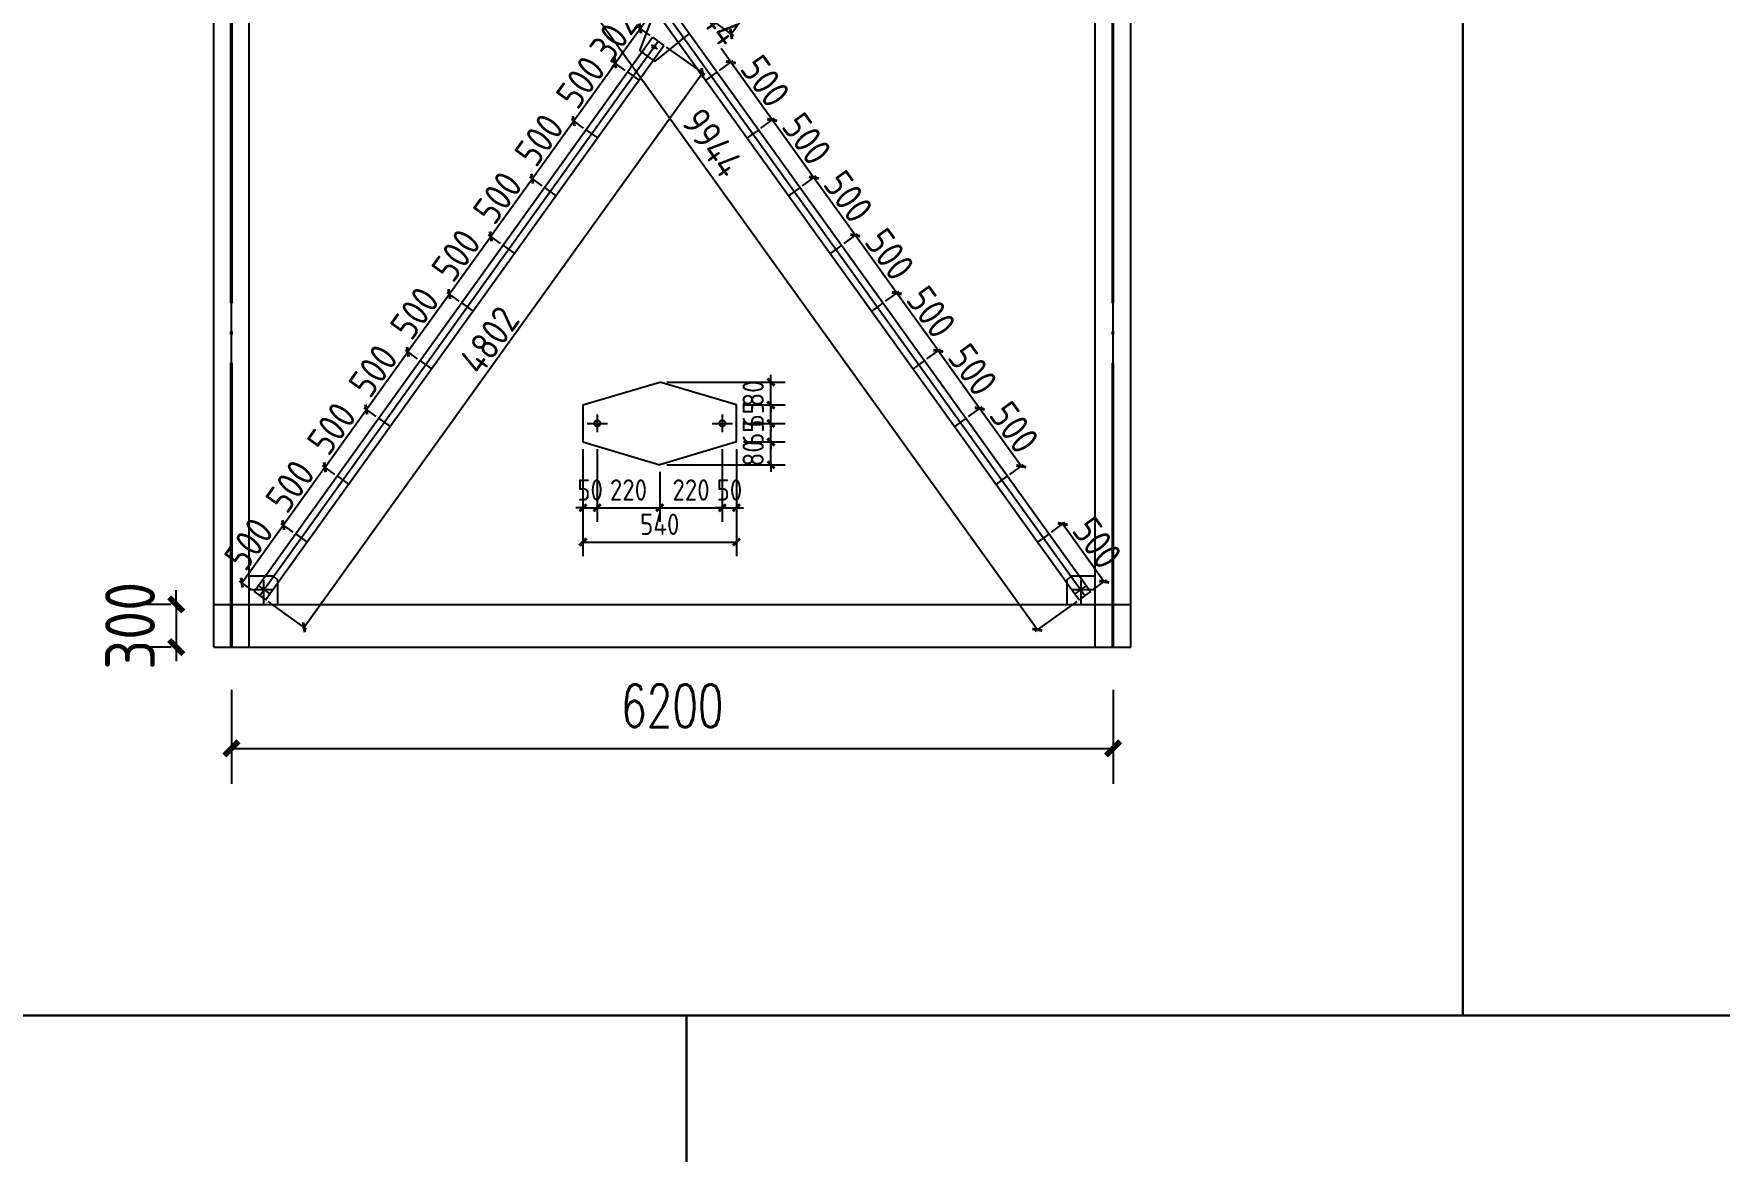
# Model space of a CAD drawing. Extents: x 564571 to 676920, y 109762 to 182243.
# Drawn here: x 597187 to 609042, y 159207 to 167069 of the extents above; entities that cross this region are included whole.
import ezdxf

# ---------------------------------------------------------------- set-up
doc = ezdxf.new("R2010")
doc.units = 0
doc.header["$LTSCALE"] = 1000
doc.header["$MEASUREMENT"] = 0
doc.linetypes.add('DOTE', pattern=[2.42, 2, -0.2, 0.02, -0.2])
doc.layers.add('AXIS', color=3, linetype='Continuous')
doc.layers.add('DOTE', color=1, linetype='Continuous')
doc.styles.add('DIM_FONT', font='SIMPLEX', dxfattribs={"width": 0.7, "bigfont": 'GBCBIG'})
doc.styles.get("Standard").update_dxf_attribs({"font": 'gbenor.shx', "bigfont": 'gbcbig.shx'})
doc.dimstyles.new('DIMN', dxfattribs={"dimtxt": 300, "dimasz": 100, "dimexe": 250, "dimexo": 300, "dimgap": 150, "dimtad": 1, "dimdec": 0, "dimzin": 0, "dimdsep": 46, "dimtxsty": 'DIM_FONT', "dimblk": 'ARCHTICK', "dimcen": 0.09, "dimclrt": 7, "dimazin": 2, "dimtfac": 1, "dimtdec": 0, "dimtix": 1, "dimtmove": 2, "dimatfit": 3, "dimfxl": 1, "dimtolj": 1, "dimtzin": 0, "dimarcsym": 0})
doc.dimstyles.get("Standard").update_dxf_attribs({"dimscale": 100, "dimtxt": 3.5, "dimasz": 1, "dimexe": 2.5, "dimexo": 3, "dimgap": 1.5, "dimtad": 1, "dimdec": 0, "dimzin": 0, "dimdsep": 46, "dimtxsty": 'Standard', "dimblk": 'ARCHTICK', "dimcen": 0.09, "dimadec": 0, "dimazin": 0, "dimtfac": 1, "dimtdec": 0, "dimtix": 1, "dimtmove": 2, "dimatfit": 3, "dimfxl": 1, "dimtolj": 1, "dimtzin": 0, "dimarcsym": 0})

# ---------------------------------------------------------------- blocks, each defined once
blk = doc.blocks.new('_ArchTick')
at = {"color": 0, "linetype": 'ByBlock', "const_width": 0.4}
blk.add_lwpolyline([(-0.5, -0.5), (0.5, 0.5)], dxfattribs=at)
blk = doc.blocks.new('*D135')
at = {"layer": 'AXIS', "color": 0, "lineweight": -2}
for p, q in [((598578, 162454), (598578, 161791)), ((604778, 162454), (604778, 161791)), ((598578, 162041), (604778, 162041))]:
    blk.add_line(p, q, dxfattribs=at)
at = {"layer": 'Defpoints', "color": 0}
for p in [(598578, 162754), (604778, 162754), (604778, 162041)]:
    blk.add_point(p, dxfattribs=at)
at = {"layer": 'AXIS', "color": 0, "lineweight": -2, "xscale": 100, "yscale": 100, "zscale": 100, "rotation": 180}
blk.add_blockref('_ArchTick', (598578, 162041), dxfattribs=at)
at = {"layer": 'AXIS', "color": 0, "lineweight": -2, "xscale": 100, "yscale": 100, "zscale": 100}
blk.add_blockref('_ArchTick', (604778, 162041), dxfattribs=at)
at = {"layer": 'AXIS', "color": 7, "insert": (601678, 162341), "char_height": 300, "attachment_point": 5, "style": 'DIM_FONT'}
blk.add_mtext('\\A1;6200', dxfattribs=at)
blk = doc.blocks.new('*D136')
at = {"color": 0, "lineweight": -2}
for p, q in [((598190, 163054), (598190, 163154)), ((598153, 163054), (597940, 163054)), ((598190, 163054), (598190, 162754)), ((598153, 162754), (597940, 162754)), ((598190, 162754), (598190, 162654))]:
    blk.add_line(p, q, dxfattribs=at)
at = {"layer": 'Defpoints', "color": 0}
for p in [(598453, 163054), (598190, 162754), (598453, 162754)]:
    blk.add_point(p, dxfattribs=at)
at = {"color": 0, "lineweight": -2, "xscale": 100, "yscale": 100, "zscale": 100}
for p, rotation in [((598190, 163054), 270), ((598190, 162754), 90)]:
    blk.add_blockref('_ArchTick', p, dxfattribs=dict(at, rotation=rotation))
at = {"color": 0, "insert": (597865, 162904), "char_height": 350, "attachment_point": 5, "rotation": 90}
blk.add_mtext('\\A1;300', dxfattribs=at)
blk = doc.blocks.new('*D137')
at = {"color": 3, "lineweight": -2}
for p, q in [((601050, 164147), (601050, 163634)), ((601150, 164147), (601150, 163634)), ((601050, 163734), (601000, 163734)), ((601050, 163734), (601150, 163734)), ((601150, 163734), (601200, 163734))]:
    blk.add_line(p, q, dxfattribs=at)
at = {"layer": 'Defpoints', "color": 0}
for p in [(601050, 164197), (601150, 164197), (601150, 163734)]:
    blk.add_point(p, dxfattribs=at)
at = {"color": 3, "lineweight": -2, "xscale": 50, "yscale": 50, "zscale": 50}
blk.add_blockref('_ArchTick', (601050, 163734), dxfattribs=at)
at = {"color": 3, "lineweight": -2, "xscale": 50, "yscale": 50, "zscale": 50, "rotation": 180}
blk.add_blockref('_ArchTick', (601150, 163734), dxfattribs=at)
at = {"color": 0, "insert": (601100, 163859), "char_height": 150, "attachment_point": 5}
blk.add_mtext('\\A1;50', dxfattribs=at)
blk = doc.blocks.new('*D138')
at = {"color": 3, "lineweight": -2}
for p, q in [((601150, 164147), (601150, 163634)), ((601590, 163986), (601590, 163634)), ((601150, 163734), (601590, 163734))]:
    blk.add_line(p, q, dxfattribs=at)
at = {"layer": 'Defpoints', "color": 0}
for p in [(601150, 164197), (601590, 164036), (601590, 163734)]:
    blk.add_point(p, dxfattribs=at)
at = {"color": 3, "lineweight": -2, "xscale": 50, "yscale": 50, "zscale": 50, "rotation": 180}
blk.add_blockref('_ArchTick', (601150, 163734), dxfattribs=at)
at = {"color": 3, "lineweight": -2, "xscale": 50, "yscale": 50, "zscale": 50}
blk.add_blockref('_ArchTick', (601590, 163734), dxfattribs=at)
at = {"color": 0, "insert": (601370, 163859), "char_height": 150, "attachment_point": 5}
blk.add_mtext('\\A1;220', dxfattribs=at)
blk = doc.blocks.new('*D139')
at = {"color": 3, "lineweight": -2}
for p, q in [((602030, 164147), (602030, 163634)), ((601590, 163986), (601590, 163634)), ((601590, 163734), (602030, 163734))]:
    blk.add_line(p, q, dxfattribs=at)
at = {"layer": 'Defpoints', "color": 0}
for p in [(602030, 164197), (601590, 164036), (602030, 163734)]:
    blk.add_point(p, dxfattribs=at)
at = {"color": 3, "lineweight": -2, "xscale": 50, "yscale": 50, "zscale": 50, "rotation": 180}
blk.add_blockref('_ArchTick', (601590, 163734), dxfattribs=at)
at = {"color": 3, "lineweight": -2, "xscale": 50, "yscale": 50, "zscale": 50}
blk.add_blockref('_ArchTick', (602030, 163734), dxfattribs=at)
at = {"color": 0, "insert": (601810, 163859), "char_height": 150, "attachment_point": 5}
blk.add_mtext('\\A1;220', dxfattribs=at)
blk = doc.blocks.new('*D140')
at = {"color": 3, "lineweight": -2}
for p, q in [((602180, 164197), (602472, 164197)), ((602372, 164197), (602372, 164247)), ((602372, 164036), (602372, 164197)), ((601640, 164036), (602472, 164036)), ((602372, 164036), (602372, 163986))]:
    blk.add_line(p, q, dxfattribs=at)
at = {"layer": 'Defpoints', "color": 0}
for p in [(602130, 164197), (602372, 164197), (601590, 164036)]:
    blk.add_point(p, dxfattribs=at)
at = {"color": 3, "lineweight": -2, "xscale": 50, "yscale": 50, "zscale": 50}
for p, rotation in [((602372, 164197), 270), ((602372, 164036), 90)]:
    blk.add_blockref('_ArchTick', p, dxfattribs=dict(at, rotation=rotation))
at = {"color": 0, "insert": (602247, 164117), "char_height": 150, "attachment_point": 5, "rotation": 90}
blk.add_mtext('\\A1;80', dxfattribs=at)
blk = doc.blocks.new('*D141')
at = {"color": 3, "lineweight": -2}
for p, q in [((602030, 164147), (602030, 163634)), ((602130, 164147), (602130, 163634)), ((602030, 163734), (601980, 163734)), ((602030, 163734), (602130, 163734)), ((602130, 163734), (602180, 163734))]:
    blk.add_line(p, q, dxfattribs=at)
at = {"layer": 'Defpoints', "color": 0}
for p in [(602030, 164197), (602130, 164197), (602130, 163734)]:
    blk.add_point(p, dxfattribs=at)
at = {"color": 3, "lineweight": -2, "xscale": 50, "yscale": 50, "zscale": 50}
blk.add_blockref('_ArchTick', (602030, 163734), dxfattribs=at)
at = {"color": 3, "lineweight": -2, "xscale": 50, "yscale": 50, "zscale": 50, "rotation": 180}
blk.add_blockref('_ArchTick', (602130, 163734), dxfattribs=at)
at = {"color": 0, "insert": (602080, 163859), "char_height": 150, "attachment_point": 5}
blk.add_mtext('\\A1;50', dxfattribs=at)
blk = doc.blocks.new('*D142')
at = {"color": 3, "lineweight": -2}
for p, q in [((602180, 164327), (602472, 164327)), ((602372, 164327), (602372, 164377)), ((602372, 164197), (602372, 164327)), ((602180, 164197), (602472, 164197)), ((602372, 164197), (602372, 164147))]:
    blk.add_line(p, q, dxfattribs=at)
at = {"layer": 'Defpoints', "color": 0}
for p in [(602130, 164327), (602372, 164327), (602130, 164197)]:
    blk.add_point(p, dxfattribs=at)
at = {"color": 3, "lineweight": -2, "xscale": 50, "yscale": 50, "zscale": 50}
for p, rotation in [((602372, 164327), 270), ((602372, 164197), 90)]:
    blk.add_blockref('_ArchTick', p, dxfattribs=dict(at, rotation=rotation))
at = {"color": 0, "insert": (602247, 164262), "char_height": 150, "attachment_point": 5, "rotation": 90}
blk.add_mtext('\\A1;65', dxfattribs=at)
blk = doc.blocks.new('*D143')
at = {"color": 3, "lineweight": -2}
for p, q in [((602180, 164457), (602472, 164457)), ((602372, 164457), (602372, 164507)), ((602372, 164327), (602372, 164457)), ((602180, 164327), (602472, 164327)), ((602372, 164327), (602372, 164277))]:
    blk.add_line(p, q, dxfattribs=at)
at = {"layer": 'Defpoints', "color": 0}
for p in [(602130, 164457), (602372, 164457), (602130, 164327)]:
    blk.add_point(p, dxfattribs=at)
at = {"color": 3, "lineweight": -2, "xscale": 50, "yscale": 50, "zscale": 50}
for p, rotation in [((602372, 164457), 270), ((602372, 164327), 90)]:
    blk.add_blockref('_ArchTick', p, dxfattribs=dict(at, rotation=rotation))
at = {"color": 0, "insert": (602247, 164392), "char_height": 150, "attachment_point": 5, "rotation": 90}
blk.add_mtext('\\A1;65', dxfattribs=at)
blk = doc.blocks.new('*D144')
at = {"color": 3, "lineweight": -2}
for p, q in [((602372, 164618), (602372, 164668)), ((601640, 164618), (602472, 164618)), ((602372, 164457), (602372, 164618)), ((602180, 164457), (602472, 164457)), ((602372, 164457), (602372, 164407))]:
    blk.add_line(p, q, dxfattribs=at)
at = {"layer": 'Defpoints', "color": 0}
for p in [(601590, 164618), (602372, 164618), (602130, 164457)]:
    blk.add_point(p, dxfattribs=at)
at = {"color": 3, "lineweight": -2, "xscale": 50, "yscale": 50, "zscale": 50}
for p, rotation in [((602372, 164618), 270), ((602372, 164457), 90)]:
    blk.add_blockref('_ArchTick', p, dxfattribs=dict(at, rotation=rotation))
at = {"color": 0, "insert": (602247, 164538), "char_height": 150, "attachment_point": 5, "rotation": 90}
blk.add_mtext('\\A1;80', dxfattribs=at)
blk = doc.blocks.new('*D130')
at = {"color": 3, "lineweight": -2}
for p, q in [((601050, 164147), (601050, 163393)), ((602130, 164147), (602130, 163393)), ((601050, 163493), (602130, 163493))]:
    blk.add_line(p, q, dxfattribs=at)
at = {"layer": 'Defpoints', "color": 0}
for p in [(601050, 164197), (602130, 164197), (602130, 163493)]:
    blk.add_point(p, dxfattribs=at)
at = {"color": 3, "lineweight": -2, "xscale": 50, "yscale": 50, "zscale": 50, "rotation": 180}
blk.add_blockref('_ArchTick', (601050, 163493), dxfattribs=at)
at = {"color": 3, "lineweight": -2, "xscale": 50, "yscale": 50, "zscale": 50}
blk.add_blockref('_ArchTick', (602130, 163493), dxfattribs=at)
at = {"color": 0, "insert": (601590, 163618), "char_height": 150, "attachment_point": 5}
blk.add_mtext('\\A1;540', dxfattribs=at)
blk = doc.blocks.new('*D146')
at = {"color": 3, "lineweight": -2}
for p, q in [((598645, 163199), (598949, 163621)), ((599012, 163563), (598927, 163624)), ((598720, 163157), (598635, 163218))]:
    blk.add_line(p, q, dxfattribs=at)
at = {"layer": 'Defpoints', "color": 0}
for p in [(598943, 163613), (599028, 163551), (598737, 163145)]:
    blk.add_point(p, dxfattribs=at)
at = {"color": 3, "lineweight": -2, "xscale": 50, "yscale": 50, "zscale": 50}
for p, rotation in [((598943, 163613), 54.30128439872672), ((598651, 163207), 234.3012843987267)]:
    blk.add_blockref('_ArchTick', p, dxfattribs=dict(at, rotation=rotation))
at = {"color": 0, "insert": (598700, 163480), "char_height": 200, "attachment_point": 5, "rotation": 54.3013}
blk.add_mtext('\\A1;500', dxfattribs=at)
blk = doc.blocks.new('*D147')
at = {"color": 3, "lineweight": -2}
for p, q in [((599812, 164823), (600116, 165245)), ((600179, 165187), (600094, 165249)), ((599887, 164781), (599802, 164843))]:
    blk.add_line(p, q, dxfattribs=at)
at = {"layer": 'Defpoints', "color": 0}
for p in [(600110, 165237), (600195, 165176), (599904, 164770)]:
    blk.add_point(p, dxfattribs=at)
at = {"color": 3, "lineweight": -2, "xscale": 50, "yscale": 50, "zscale": 50}
for p, rotation in [((600110, 165237), 54.30128439905531), ((599818, 164831), 234.3012843990553)]:
    blk.add_blockref('_ArchTick', p, dxfattribs=dict(at, rotation=rotation))
at = {"color": 0, "insert": (599867, 165104), "char_height": 200, "attachment_point": 5, "rotation": 54.3013}
blk.add_mtext('\\A1;500', dxfattribs=at)
blk = doc.blocks.new('*D148')
at = {"color": 3, "lineweight": -2}
for p, q in [((598937, 163605), (599240, 164027)), ((599304, 163969), (599218, 164031)), ((599012, 163563), (598927, 163624))]:
    blk.add_line(p, q, dxfattribs=at)
at = {"layer": 'Defpoints', "color": 0}
for p in [(599235, 164019), (599320, 163957), (599028, 163551)]:
    blk.add_point(p, dxfattribs=at)
at = {"color": 3, "lineweight": -2, "xscale": 50, "yscale": 50, "zscale": 50}
for p, rotation in [((599235, 164019), 54.30128439905531), ((598943, 163613), 234.3012843990553)]:
    blk.add_blockref('_ArchTick', p, dxfattribs=dict(at, rotation=rotation))
at = {"color": 0, "insert": (598991, 163886), "char_height": 200, "attachment_point": 5, "rotation": 54.3013}
blk.add_mtext('\\A1;500', dxfattribs=at)
blk = doc.blocks.new('*D149')
at = {"color": 3, "lineweight": -2}
for p, q in [((599229, 164011), (599532, 164433)), ((599596, 164375), (599510, 164437)), ((599304, 163969), (599218, 164031))]:
    blk.add_line(p, q, dxfattribs=at)
at = {"layer": 'Defpoints', "color": 0}
for p in [(599526, 164425), (599612, 164364), (599320, 163957)]:
    blk.add_point(p, dxfattribs=at)
at = {"color": 3, "lineweight": -2, "xscale": 50, "yscale": 50, "zscale": 50}
for p, rotation in [((599526, 164425), 54.30128439905531), ((599235, 164019), 234.3012843990553)]:
    blk.add_blockref('_ArchTick', p, dxfattribs=dict(at, rotation=rotation))
at = {"color": 0, "insert": (599283, 164292), "char_height": 200, "attachment_point": 5, "rotation": 54.3013}
blk.add_mtext('\\A1;500', dxfattribs=at)
blk = doc.blocks.new('*D150')
at = {"color": 3, "lineweight": -2}
for p, q in [((599521, 164417), (599824, 164839)), ((599887, 164781), (599802, 164843)), ((599596, 164375), (599510, 164437))]:
    blk.add_line(p, q, dxfattribs=at)
at = {"layer": 'Defpoints', "color": 0}
for p in [(599818, 164831), (599904, 164770), (599612, 164364)]:
    blk.add_point(p, dxfattribs=at)
at = {"color": 3, "lineweight": -2, "xscale": 50, "yscale": 50, "zscale": 50}
for p, rotation in [((599818, 164831), 54.30128439905531), ((599526, 164425), 234.3012843990553)]:
    blk.add_blockref('_ArchTick', p, dxfattribs=dict(at, rotation=rotation))
at = {"color": 0, "insert": (599575, 164698), "char_height": 200, "attachment_point": 5, "rotation": 54.3013}
blk.add_mtext('\\A1;500', dxfattribs=at)
blk = doc.blocks.new('*D151')
at = {"color": 3, "lineweight": -2}
for p, q in [((600104, 165229), (600408, 165651)), ((600471, 165593), (600385, 165655)), ((600179, 165187), (600094, 165249))]:
    blk.add_line(p, q, dxfattribs=at)
at = {"layer": 'Defpoints', "color": 0}
for p in [(600402, 165643), (600487, 165582), (600195, 165176)]:
    blk.add_point(p, dxfattribs=at)
at = {"color": 3, "lineweight": -2, "xscale": 50, "yscale": 50, "zscale": 50}
for p, rotation in [((600402, 165643), 54.30128439905531), ((600110, 165237), 234.3012843990553)]:
    blk.add_blockref('_ArchTick', p, dxfattribs=dict(at, rotation=rotation))
at = {"color": 0, "insert": (600158, 165510), "char_height": 200, "attachment_point": 5, "rotation": 54.3013}
blk.add_mtext('\\A1;500', dxfattribs=at)
blk = doc.blocks.new('*D152')
at = {"color": 3, "lineweight": -2}
for p, q in [((600688, 166041), (600991, 166463)), ((601054, 166405), (600969, 166467)), ((600763, 165999), (600677, 166061))]:
    blk.add_line(p, q, dxfattribs=at)
at = {"layer": 'Defpoints', "color": 0}
for p in [(600985, 166455), (601071, 166394), (600779, 165988)]:
    blk.add_point(p, dxfattribs=at)
at = {"color": 3, "lineweight": -2, "xscale": 50, "yscale": 50, "zscale": 50}
for p, rotation in [((600985, 166455), 54.30128439905531), ((600693, 166049), 234.3012843990553)]:
    blk.add_blockref('_ArchTick', p, dxfattribs=dict(at, rotation=rotation))
at = {"color": 0, "insert": (600742, 166322), "char_height": 200, "attachment_point": 5, "rotation": 54.3013}
blk.add_mtext('\\A1;500', dxfattribs=at)
blk = doc.blocks.new('*D153')
at = {"color": 3, "lineweight": -2}
for p, q in [((600396, 165635), (600699, 166057)), ((600763, 165999), (600677, 166061)), ((600471, 165593), (600385, 165655))]:
    blk.add_line(p, q, dxfattribs=at)
at = {"layer": 'Defpoints', "color": 0}
for p in [(600693, 166049), (600779, 165988), (600487, 165582)]:
    blk.add_point(p, dxfattribs=at)
at = {"color": 3, "lineweight": -2, "xscale": 50, "yscale": 50, "zscale": 50}
for p, rotation in [((600693, 166049), 54.30128439905531), ((600402, 165643), 234.3012843990553)]:
    blk.add_blockref('_ArchTick', p, dxfattribs=dict(at, rotation=rotation))
at = {"color": 0, "insert": (600450, 165916), "char_height": 200, "attachment_point": 5, "rotation": 54.3013}
blk.add_mtext('\\A1;500', dxfattribs=at)
blk = doc.blocks.new('*D154')
at = {"color": 3, "lineweight": -2}
for p, q in [((600979, 166447), (601283, 166869)), ((601346, 166811), (601261, 166873)), ((601054, 166405), (600969, 166467))]:
    blk.add_line(p, q, dxfattribs=at)
at = {"layer": 'Defpoints', "color": 0}
for p in [(601277, 166861), (601362, 166800), (601071, 166394)]:
    blk.add_point(p, dxfattribs=at)
at = {"color": 3, "lineweight": -2, "xscale": 50, "yscale": 50, "zscale": 50}
for p, rotation in [((601277, 166861), 54.30128439905531), ((600985, 166455), 234.3012843990553)]:
    blk.add_blockref('_ArchTick', p, dxfattribs=dict(at, rotation=rotation))
at = {"color": 0, "insert": (601034, 166728), "char_height": 200, "attachment_point": 5, "rotation": 54.3013}
blk.add_mtext('\\A1;500', dxfattribs=at)
blk = doc.blocks.new('*D155')
at = {"color": 3, "lineweight": -2}
for p, q in [((601277, 166861), (601453, 167106)), ((601522, 167057), (601437, 167118)), ((601453, 167106), (601482, 167147)), ((601277, 166861), (601248, 166821)), ((601346, 166811), (601261, 166873))]:
    blk.add_line(p, q, dxfattribs=at)
at = {"layer": 'Defpoints', "color": 0}
for p in [(601453, 167106), (601539, 167045), (601362, 166800)]:
    blk.add_point(p, dxfattribs=at)
at = {"color": 3, "lineweight": -2, "xscale": 50, "yscale": 50, "zscale": 50}
for p, rotation in [((601453, 167106), 234.3012843990553), ((601277, 166861), 54.30128439905529)]:
    blk.add_blockref('_ArchTick', p, dxfattribs=dict(at, rotation=rotation))
at = {"color": 0, "insert": (601268, 167054), "char_height": 200, "attachment_point": 5, "rotation": 54.3013}
blk.add_mtext('\\A1;302', dxfattribs=at)
blk = doc.blocks.new('*D166')
at = {"color": 3, "lineweight": -2}
for p, q in [((604345, 163563), (604440, 163632)), ((604721, 163206), (604418, 163628)), ((604636, 163157), (604732, 163226))]:
    blk.add_line(p, q, dxfattribs=at)
at = {"layer": 'Defpoints', "color": 0}
for p in [(604424, 163620), (604328, 163551), (604620, 163145)]:
    blk.add_point(p, dxfattribs=at)
at = {"color": 3, "lineweight": -2, "xscale": 50, "yscale": 50, "zscale": 50}
for p, rotation in [((604424, 163620), 125.6987156012766), ((604716, 163214), 305.6987156012767)]:
    blk.add_blockref('_ArchTick', p, dxfattribs=dict(at, rotation=rotation))
at = {"color": 0, "insert": (604667, 163487), "char_height": 200, "attachment_point": 5, "rotation": 305.6987}
blk.add_mtext('\\A1;500', dxfattribs=at)
blk = doc.blocks.new('*D167')
at = {"color": 3, "lineweight": -2}
for p, q in [((603761, 164375), (603857, 164444)), ((604138, 164018), (603834, 164440)), ((604053, 163969), (604148, 164038))]:
    blk.add_line(p, q, dxfattribs=at)
at = {"layer": 'Defpoints', "color": 0}
for p in [(603840, 164432), (603745, 164364), (604037, 163957)]:
    blk.add_point(p, dxfattribs=at)
at = {"color": 3, "lineweight": -2, "xscale": 50, "yscale": 50, "zscale": 50}
for p, rotation in [((603840, 164432), 125.6987156009447), ((604132, 164026), 305.6987156009446)]:
    blk.add_blockref('_ArchTick', p, dxfattribs=dict(at, rotation=rotation))
at = {"color": 0, "insert": (604084, 164299), "char_height": 200, "attachment_point": 5, "rotation": 305.6987}
blk.add_mtext('\\A1;500', dxfattribs=at)
blk = doc.blocks.new('*D168')
at = {"color": 3, "lineweight": -2}
for p, q in [((603469, 164781), (603565, 164850)), ((603846, 164424), (603543, 164846)), ((603761, 164375), (603857, 164444))]:
    blk.add_line(p, q, dxfattribs=at)
at = {"layer": 'Defpoints', "color": 0}
for p in [(603549, 164838), (603453, 164770), (603745, 164364)]:
    blk.add_point(p, dxfattribs=at)
at = {"color": 3, "lineweight": -2, "xscale": 50, "yscale": 50, "zscale": 50}
for p, rotation in [((603549, 164838), 125.6987156009447), ((603840, 164432), 305.6987156009446)]:
    blk.add_blockref('_ArchTick', p, dxfattribs=dict(at, rotation=rotation))
at = {"color": 0, "insert": (603792, 164705), "char_height": 200, "attachment_point": 5, "rotation": 305.6987}
blk.add_mtext('\\A1;500', dxfattribs=at)
blk = doc.blocks.new('*D169')
at = {"color": 3, "lineweight": -2}
for p, q in [((603178, 165187), (603273, 165256)), ((603554, 164830), (603251, 165252)), ((603469, 164781), (603565, 164850))]:
    blk.add_line(p, q, dxfattribs=at)
at = {"layer": 'Defpoints', "color": 0}
for p in [(603161, 165176), (603257, 165244), (603453, 164770)]:
    blk.add_point(p, dxfattribs=at)
at = {"color": 3, "lineweight": -2, "xscale": 50, "yscale": 50, "zscale": 50}
for p, rotation in [((603257, 165244), 125.6987156009447), ((603549, 164838), 305.6987156009446)]:
    blk.add_blockref('_ArchTick', p, dxfattribs=dict(at, rotation=rotation))
at = {"color": 0, "insert": (603500, 165111), "char_height": 200, "attachment_point": 5, "rotation": 305.6987}
blk.add_mtext('\\A1;500', dxfattribs=at)
blk = doc.blocks.new('*D170')
at = {"color": 3, "lineweight": -2}
for p, q in [((602886, 165593), (602981, 165662)), ((603263, 165236), (602959, 165658)), ((603178, 165187), (603273, 165256))]:
    blk.add_line(p, q, dxfattribs=at)
at = {"layer": 'Defpoints', "color": 0}
for p in [(602965, 165650), (602870, 165582), (603161, 165176)]:
    blk.add_point(p, dxfattribs=at)
at = {"color": 3, "lineweight": -2, "xscale": 50, "yscale": 50, "zscale": 50}
for p, rotation in [((602965, 165650), 125.6987156009447), ((603257, 165244), 305.6987156009446)]:
    blk.add_blockref('_ArchTick', p, dxfattribs=dict(at, rotation=rotation))
at = {"color": 0, "insert": (603208, 165517), "char_height": 200, "attachment_point": 5, "rotation": 305.6987}
blk.add_mtext('\\A1;500', dxfattribs=at)
blk = doc.blocks.new('*D171')
at = {"color": 3, "lineweight": -2}
for p, q in [((602594, 165999), (602689, 166068)), ((602971, 165642), (602667, 166064)), ((602886, 165593), (602981, 165662))]:
    blk.add_line(p, q, dxfattribs=at)
at = {"layer": 'Defpoints', "color": 0}
for p in [(602578, 165988), (602673, 166056), (602870, 165582)]:
    blk.add_point(p, dxfattribs=at)
at = {"color": 3, "lineweight": -2, "xscale": 50, "yscale": 50, "zscale": 50}
for p, rotation in [((602673, 166056), 125.6987156009447), ((602965, 165650), 305.6987156009446)]:
    blk.add_blockref('_ArchTick', p, dxfattribs=dict(at, rotation=rotation))
at = {"color": 0, "insert": (602917, 165923), "char_height": 200, "attachment_point": 5, "rotation": 305.6987}
blk.add_mtext('\\A1;500', dxfattribs=at)
blk = doc.blocks.new('*D172')
at = {"color": 3, "lineweight": -2}
for p, q in [((602302, 166405), (602398, 166474)), ((602679, 166048), (602376, 166470)), ((602594, 165999), (602689, 166068))]:
    blk.add_line(p, q, dxfattribs=at)
at = {"layer": 'Defpoints', "color": 0}
for p in [(602381, 166462), (602286, 166394), (602578, 165988)]:
    blk.add_point(p, dxfattribs=at)
at = {"color": 3, "lineweight": -2, "xscale": 50, "yscale": 50, "zscale": 50}
for p, rotation in [((602381, 166462), 125.6987156009447), ((602673, 166056), 305.6987156009446)]:
    blk.add_blockref('_ArchTick', p, dxfattribs=dict(at, rotation=rotation))
at = {"color": 0, "insert": (602625, 166329), "char_height": 200, "attachment_point": 5, "rotation": 305.6987}
blk.add_mtext('\\A1;500', dxfattribs=at)
blk = doc.blocks.new('*D173')
at = {"color": 3, "lineweight": -2}
for p, q in [((602011, 166811), (602106, 166880)), ((602387, 166454), (602084, 166877)), ((602302, 166405), (602398, 166474))]:
    blk.add_line(p, q, dxfattribs=at)
at = {"layer": 'Defpoints', "color": 0}
for p in [(601994, 166800), (602090, 166868), (602286, 166394)]:
    blk.add_point(p, dxfattribs=at)
at = {"color": 3, "lineweight": -2, "xscale": 50, "yscale": 50, "zscale": 50}
for p, rotation in [((602090, 166868), 125.6987156009447), ((602381, 166462), 305.6987156009446)]:
    blk.add_blockref('_ArchTick', p, dxfattribs=dict(at, rotation=rotation))
at = {"color": 0, "insert": (602333, 166735), "char_height": 200, "attachment_point": 5, "rotation": 305.6987}
blk.add_mtext('\\A1;500', dxfattribs=at)
blk = doc.blocks.new('*D174')
at = {"color": 3, "lineweight": -2}
for p, q in [((601460, 167578), (601555, 167646)), ((601533, 167643), (601799, 167273)), ((602096, 166860), (602021, 166965)), ((602011, 166811), (602106, 166880))]:
    blk.add_line(p, q, dxfattribs=at)
at = {"layer": 'Defpoints', "color": 0}
for p in [(601539, 167635), (601444, 167566), (601994, 166800)]:
    blk.add_point(p, dxfattribs=at)
at = {"color": 3, "lineweight": -2, "xscale": 50, "yscale": 50, "zscale": 50}
for p, rotation in [((601539, 167635), 125.6987156009447), ((602090, 166868), 305.6987156009446)]:
    blk.add_blockref('_ArchTick', p, dxfattribs=dict(at, rotation=rotation))
at = {"color": 0, "insert": (601990, 167176), "char_height": 200, "attachment_point": 5, "rotation": 305.6987}
blk.add_mtext('\\A1;944', dxfattribs=at)
blk = doc.blocks.new('*D184')
at = {"color": 3, "lineweight": -2}
for p, q in [((601636, 166975), (601906, 166781)), ((599082, 162885), (601896, 166801)), ((598834, 163075), (599104, 162881))]:
    blk.add_line(p, q, dxfattribs=at)
at = {"layer": 'Defpoints', "color": 0}
for p in [(601620, 166987), (601890, 166793), (598818, 163087)]:
    blk.add_point(p, dxfattribs=at)
at = {"color": 3, "lineweight": -2, "xscale": 50, "yscale": 50, "zscale": 50}
for p, rotation in [((601890, 166793), 54.30128439872667), ((599088, 162893), 234.3012843987267)]:
    blk.add_blockref('_ArchTick', p, dxfattribs=dict(at, rotation=rotation))
at = {"color": 0, "insert": (600391, 164913), "char_height": 200, "attachment_point": 5, "rotation": 54.3013}
blk.add_mtext('\\A1;4802', dxfattribs=at)
blk = doc.blocks.new('*D185')
at = {"color": 3, "lineweight": -2}
for p, q in [((604636, 171151), (604910, 170954)), ((602086, 167058), (604900, 170974)), ((601834, 167251), (602108, 167054))]:
    blk.add_line(p, q, dxfattribs=at)
at = {"layer": 'Defpoints', "color": 0}
for p in [(604620, 171162), (604894, 170965), (601818, 167263)]:
    blk.add_point(p, dxfattribs=at)
at = {"color": 3, "lineweight": -2, "xscale": 50, "yscale": 50, "zscale": 50}
for p, rotation in [((604894, 170965), 54.30128439872399), ((602092, 167066), 234.301284398724)]:
    blk.add_blockref('_ArchTick', p, dxfattribs=dict(at, rotation=rotation))
at = {"color": 0, "insert": (603396, 169086), "char_height": 200, "attachment_point": 5, "rotation": 54.3013}
blk.add_mtext('\\A1;4802', dxfattribs=at)
blk = doc.blocks.new('*D186')
at = {"color": 3, "lineweight": -2}
for p, q in [((598720, 171151), (598426, 170939)), ((604251, 162868), (598437, 170959)), ((604523, 163075), (604229, 162864))]:
    blk.add_line(p, q, dxfattribs=at)
at = {"layer": 'Defpoints', "color": 0}
for p in [(598737, 171162), (598443, 170951), (604539, 163087)]:
    blk.add_point(p, dxfattribs=at)
at = {"color": 3, "lineweight": -2, "xscale": 50, "yscale": 50, "zscale": 50}
for p, rotation in [((598443, 170951), 125.6987156012789), ((604245, 162876), 305.6987156012789)]:
    blk.add_blockref('_ArchTick', p, dxfattribs=dict(at, rotation=rotation))
at = {"color": 0, "insert": (601962, 166301), "char_height": 200, "attachment_point": 5, "rotation": 305.6987}
blk.add_mtext('\\A1;9944', dxfattribs=at)

msp = doc.modelspace()

# ---------------------------------------------------------------- linework, layer by layer
at = {"color": 6}
for p, q in [((598777.2, 171191.4), (604579.5, 163116.2)), ((598817.8, 171220.6), (604620.1, 163145.4)), ((598736.6, 171162.2), (604538.9, 163087)), ((598736.6, 163145.4), (601538.5, 167044.9)), ((598777.2, 163116.2), (601579.1, 167015.8)), ((598817.8, 163087), (601619.7, 166986.6))]:
    msp.add_line(p, q, dxfattribs=at)
for p, q in [((601450.5, 166948.1), (601560.3, 167238.7)), ((601538.5, 167044.9), (601619.7, 166986.6)), ((601556.1, 166872.3), (601796.4, 167069)), ((601450.5, 166948.1), (601556.1, 166872.3)), ((601528.8, 166990.3), (601571.1, 166960)), ((601362.4, 166799.8), (601443.6, 166741.5)), ((601994.3, 166799.8), (601913.1, 166741.5)), ((601070.6, 166393.8), (601151.9, 166335.4)), ((602286, 166393.8), (602204.8, 166335.4)), ((600778.9, 165987.7), (600860.1, 165929.4)), ((602577.8, 165987.7), (602496.6, 165929.4)), ((600487.1, 165581.7), (600568.3, 165523.3)), ((602869.5, 165581.7), (602788.3, 165523.3)), ((600195.4, 165175.6), (600276.6, 165117.3)), ((603161.3, 165175.6), (603080.1, 165117.3)), ((599903.6, 164769.6), (599984.8, 164711.2)), ((603453.1, 164769.6), (603371.9, 164711.2)), ((601049.8, 164457.1), (601589.8, 164617.9)), ((602129.8, 164457.1), (601589.8, 164617.9)), ((601049.8, 164457.1), (601049.8, 164197.1)), ((602129.8, 164197.1), (602129.8, 164457.1)), ((599611.8, 164363.5), (599693, 164305.2)), ((601078.5, 164327.1), (601222.5, 164327.1)), ((601150.5, 164389.6), (601150.5, 164265.6)), ((601150.5, 164327.6), (601150.5, 164349.6)), ((601957.8, 164327.1), (602101.8, 164327.1)), ((602029.8, 164389.1), (602029.8, 164265.1)), ((603744.8, 164363.5), (603663.6, 164305.2)), ((601049.8, 164197.1), (601589.8, 164036.4)), ((602129.8, 164197.1), (601589.8, 164036.4)), ((599320.1, 163957.5), (599401.3, 163899.1)), ((604036.6, 163957.5), (603955.4, 163899.1)), ((599028.3, 163551.4), (599109.5, 163493.1)), ((604328.4, 163551.4), (604247.1, 163493.1)), ((598873.3, 163253.8), (598903.3, 163223.8)), ((598736.6, 163145.4), (598817.8, 163087)), ((598765.7, 163186), (598846.9, 163127.6)), ((604590.9, 163186), (604509.7, 163127.6)), ((604620.1, 163145.4), (604538.9, 163087)), ((598453.3, 163053.8), (604903.3, 163053.8)), ((598453.3, 162753.8), (604903.3, 162753.8))]:
    msp.add_line(p, q)
at = {"color": 2}
for p, q in [((598873.3, 163253.8), (598703.3, 163253.8)), ((604453.3, 163223.8), (604483.3, 163253.8)), ((604653.3, 163253.8), (604483.3, 163253.8)), ((604653.3, 163053.8), (604653.3, 163253.8)), ((598873.3, 163156.8), (598703.3, 163156.8)), ((598806.3, 163053.8), (598806.3, 163223.8)), ((598903.3, 163053.8), (598903.3, 163223.8)), ((604453.3, 163223.8), (604453.3, 163053.8)), ((604653.3, 163156.8), (604483.3, 163156.8)), ((604550.3, 163223.8), (604550.3, 163053.8)), ((598703.3, 163053.8), (598903.3, 163053.8)), ((604453.3, 163053.8), (604653.3, 163053.8))]:
    msp.add_line(p, q, dxfattribs=at)
for points in [[(596739.1, 160162.3), (596739.1, 175012.3), (607239.1, 175012.3), (607239.1, 160162.3)], [(607239.1, 172762.3), (625059.1, 172762.3), (625059.1, 160162.3), (607239.1, 160162.3)], [(566139.1, 160162.3), (601779.1, 160162.3), (601779.1, 134962.3), (566139.1, 134962.3)], [(601779.1, 160162.3), (637419.1, 160162.3), (637419.1, 134962.3), (601779.1, 134962.3)]]:
    msp.add_lwpolyline(points, close=True)
for centre, radius in [((601550, 166975.2), 11), ((601150.5, 164327.6), 22), ((602029.8, 164327.1), 22)]:
    msp.add_circle(centre, radius)
at = {"layer": 'DOTE', "color": 0}
for p, q in [((598453.3, 162753.8), (598453.3, 173753.8)), ((598703.3, 162753.8), (598703.3, 173753.8)), ((604653.3, 162753.8), (604653.3, 173753.8)), ((604903.3, 162753.8), (604903.3, 173753.8))]:
    msp.add_line(p, q, dxfattribs=at)
at = {"layer": 'DOTE', "color": 0, "linetype": 'DOTE'}
for p, q in [((598574.3, 162753.8), (598574.3, 173753.8)), ((598582.3, 162753.8), (598582.3, 173753.8)), ((604774.3, 162753.8), (604774.3, 173753.8)), ((604782.3, 162753.8), (604782.3, 173753.8))]:
    msp.add_line(p, q, dxfattribs=at)
at = {"layer": 'DOTE'}
for p, q in [((598578.3, 162753.8), (598578.3, 173753.8)), ((604778.3, 162753.8), (604778.3, 173753.8))]:
    msp.add_line(p, q, dxfattribs=at)

# ---------------------------------------------------------------- dimensions: what is measured, and where the dimension line sits
for base, p1, p2, angle, picture, middle, dimtype in [((598442.6, 170951.1), (604538.9, 163087), (598736.6, 171162.2), 125.69872, '*D186', (601962.3, 166301.3), 161), ((601539.1, 167634.7), (601994.3, 166799.8), (601443.6, 167566.2), 305.69872, '*D174', (601989.6, 167176.5), 160)]:
    dim = msp.add_linear_dim(base=base, p1=p1, p2=p2, angle=angle, dimstyle='Standard', override={"dimtxt": 2, "dimasz": 0.5, "dimexe": 0.2, "dimexo": 0.2, "dimgap": 0.2, "dimdle": 0.1, "dimclrd": 3, "dimclre": 3})
    dim.commit()
    dim.dimension.update_dxf_attribs({"geometry": picture, "text_midpoint": middle, "dimtype": dimtype})
for p1, p2, distance, picture, middle in [((601818.1, 167262.7), (604620.1, 171162.2), -337.2, '*D185', (603395.5, 169085.7)), ((598817.8, 163087), (601619.7, 166986.6), -332.4, '*D184', (600391.2, 164912.9)), ((598736.6, 163145.4), (599028.3, 163551.4), 105.2, '*D146', (598699.5, 163479.8)), ((604620.1, 163145.4), (604328.4, 163551.4), -117.5, '*D166', (604667.1, 163487))]:
    dim = msp.add_aligned_dim(p1=p1, p2=p2, distance=distance, dimstyle='Standard', override={"dimtxt": 2, "dimasz": 0.5, "dimexe": 0.2, "dimexo": 0.2, "dimgap": 0.2, "dimdle": 0.1, "dimclrd": 3, "dimclre": 3})
    dim.commit()
    dim.dimension.update_dxf_attribs({"geometry": picture, "text_midpoint": middle})
for base, p1, p2, angle, override, picture, middle in [((601453.1, 167106.3), (601362.4, 166799.8), (601538.5, 167044.9), 234.30128, {"dimtxt": 2, "dimasz": 0.5, "dimexe": 0.2, "dimexo": 0.2, "dimgap": 0.2, "dimdle": 0.1, "dimclrd": 3, "dimclre": 3}, '*D155', (601267.6, 167053.8)), ((601277, 166861.2), (601070.6, 166393.8), (601362.4, 166799.8), 234.30128, {"dimtxt": 2, "dimasz": 0.5, "dimexe": 0.2, "dimexo": 0.2, "dimgap": 0.2, "dimdle": 0.1, "dimclrd": 3, "dimclre": 3}, '*D154', (601033.6, 166728.2)), ((602089.7, 166868.4), (602286, 166393.8), (601994.3, 166799.8), 305.69872, {"dimtxt": 2, "dimasz": 0.5, "dimexe": 0.2, "dimexo": 0.2, "dimgap": 0.2, "dimdle": 0.1, "dimclrd": 3, "dimclre": 3}, '*D173', (602333, 166735.4)), ((600985.2, 166455.2), (600778.9, 165987.7), (601070.6, 166393.8), 234.30128, {"dimtxt": 2, "dimasz": 0.5, "dimexe": 0.2, "dimexo": 0.2, "dimgap": 0.2, "dimdle": 0.1, "dimclrd": 3, "dimclre": 3}, '*D152', (600741.9, 166322.2)), ((602381.5, 166462.4), (602577.8, 165987.7), (602286, 166393.8), 305.69872, {"dimtxt": 2, "dimasz": 0.5, "dimexe": 0.2, "dimexo": 0.2, "dimgap": 0.2, "dimdle": 0.1, "dimclrd": 3, "dimclre": 3}, '*D172', (602624.8, 166329.4)), ((600693.4, 166049.1), (600487.1, 165581.7), (600778.9, 165987.7), 234.30128, {"dimtxt": 2, "dimasz": 0.5, "dimexe": 0.2, "dimexo": 0.2, "dimgap": 0.2, "dimdle": 0.1, "dimclrd": 3, "dimclre": 3}, '*D153', (600450.1, 165916.1)), ((602673.2, 166056.3), (602869.5, 165581.7), (602577.8, 165987.7), 305.69872, {"dimtxt": 2, "dimasz": 0.5, "dimexe": 0.2, "dimexo": 0.2, "dimgap": 0.2, "dimdle": 0.1, "dimclrd": 3, "dimclre": 3}, '*D171', (602916.6, 165923.3)), ((600401.7, 165643.1), (600195.4, 165175.6), (600487.1, 165581.7), 234.30128, {"dimtxt": 2, "dimasz": 0.5, "dimexe": 0.2, "dimexo": 0.2, "dimgap": 0.2, "dimdle": 0.1, "dimclrd": 3, "dimclre": 3}, '*D151', (600158.4, 165510.1)), ((602965, 165650.3), (603161.3, 165175.6), (602869.5, 165581.7), 305.69872, {"dimtxt": 2, "dimasz": 0.5, "dimexe": 0.2, "dimexo": 0.2, "dimgap": 0.2, "dimdle": 0.1, "dimclrd": 3, "dimclre": 3}, '*D170', (603208.3, 165517.3)), ((603256.8, 165244.2), (603453.1, 164769.6), (603161.3, 165175.6), 305.69872, {"dimtxt": 2, "dimasz": 0.5, "dimexe": 0.2, "dimexo": 0.2, "dimgap": 0.2, "dimdle": 0.1, "dimclrd": 3, "dimclre": 3}, '*D169', (603500.1, 165111.2)), ((600109.9, 165237), (599903.6, 164769.6), (600195.4, 165175.6), 234.30128, {"dimtxt": 2, "dimasz": 0.5, "dimexe": 0.2, "dimexo": 0.2, "dimgap": 0.2, "dimdle": 0.1, "dimclrd": 3, "dimclre": 3}, '*D147', (599866.6, 165104)), ((599818.2, 164831), (599611.8, 164363.5), (599903.6, 164769.6), 234.30128, {"dimtxt": 2, "dimasz": 0.5, "dimexe": 0.2, "dimexo": 0.2, "dimgap": 0.2, "dimdle": 0.1, "dimclrd": 3, "dimclre": 3}, '*D150', (599574.8, 164698)), ((603548.5, 164838.2), (603744.8, 164363.5), (603453.1, 164769.6), 305.69872, {"dimtxt": 2, "dimasz": 0.5, "dimexe": 0.2, "dimexo": 0.2, "dimgap": 0.2, "dimdle": 0.1, "dimclrd": 3, "dimclre": 3}, '*D168', (603791.8, 164705.2)), ((602372.5, 164617.9), (602129.8, 164457.1), (601589.8, 164617.9), 90, {"dimtxt": 1.5, "dimasz": 0.5, "dimexe": 1, "dimexo": 0.5, "dimgap": 0.5, "dimlfac": 0.5, "dimclrd": 3, "dimclre": 3}, '*D144', (602247.5, 164537.5)), ((599526.4, 164424.9), (599320.1, 163957.5), (599611.8, 164363.5), 234.30128, {"dimtxt": 2, "dimasz": 0.5, "dimexe": 0.2, "dimexo": 0.2, "dimgap": 0.2, "dimdle": 0.1, "dimclrd": 3, "dimclre": 3}, '*D149', (599283.1, 164291.9)), ((603840.3, 164432.1), (604036.6, 163957.5), (603744.8, 164363.5), 305.69872, {"dimtxt": 2, "dimasz": 0.5, "dimexe": 0.2, "dimexo": 0.2, "dimgap": 0.2, "dimdle": 0.1, "dimclrd": 3, "dimclre": 3}, '*D167', (604083.6, 164299.1)), ((602372.5, 164457.1), (602129.8, 164327.1), (602129.8, 164457.1), 90, {"dimtxt": 1.5, "dimasz": 0.5, "dimexe": 1, "dimexo": 0.5, "dimgap": 0.5, "dimlfac": 0.5, "dimclrd": 3, "dimclre": 3}, '*D143', (602247.5, 164392.1)), ((602372.5, 164327.1), (602129.8, 164197.1), (602129.8, 164327.1), 90, {"dimtxt": 1.5, "dimasz": 0.5, "dimexe": 1, "dimexo": 0.5, "dimgap": 0.5, "dimlfac": 0.5, "dimclrd": 3, "dimclre": 3}, '*D142', (602247.5, 164262.1)), ((602372.5, 164197.1), (601589.8, 164036.4), (602129.8, 164197.1), 90, {"dimtxt": 1.5, "dimasz": 0.5, "dimexe": 1, "dimexo": 0.5, "dimgap": 0.5, "dimlfac": 0.5, "dimclrd": 3, "dimclre": 3}, '*D140', (602247.5, 164116.7)), ((599234.6, 164018.9), (599028.3, 163551.4), (599320.1, 163957.5), 234.30128, {"dimtxt": 2, "dimasz": 0.5, "dimexe": 0.2, "dimexo": 0.2, "dimgap": 0.2, "dimdle": 0.1, "dimclrd": 3, "dimclre": 3}, '*D148', (598991.3, 163885.9))]:
    dim = msp.add_linear_dim(base=base, p1=p1, p2=p2, angle=angle, dimstyle='Standard', override=override)
    dim.commit()
    dim.dimension.update_dxf_attribs({"geometry": picture, "text_midpoint": middle})
for base, p1, p2, picture, middle in [((601149.8, 163733.6), (601049.8, 164197.1), (601149.8, 164197.1), '*D137', (601099.8, 163858.6)), ((602129.8, 163492.9), (601049.8, 164197.1), (602129.8, 164197.1), '*D130', (601589.8, 163617.9)), ((601589.8, 163733.6), (601149.8, 164197.1), (601589.8, 164036.4), '*D138', (601369.8, 163858.6)), ((602029.8, 163733.6), (601589.8, 164036.4), (602029.8, 164197.1), '*D139', (601809.8, 163858.6)), ((602129.8, 163733.6), (602029.8, 164197.1), (602129.8, 164197.1), '*D141', (602079.8, 163858.6))]:
    dim = msp.add_linear_dim(base=base, p1=p1, p2=p2, dimstyle='Standard', override={"dimtxt": 1.5, "dimasz": 0.5, "dimexe": 1, "dimexo": 0.5, "dimgap": 0.5, "dimlfac": 0.5, "dimclrd": 3, "dimclre": 3})
    dim.commit()
    dim.dimension.update_dxf_attribs({"geometry": picture, "text_midpoint": middle})
dim = msp.add_linear_dim(base=(598189.7, 162753.8), p1=(598453.3, 163053.8), p2=(598453.3, 162753.8), angle=90, dimstyle='Standard')
dim.commit()
dim.dimension.update_dxf_attribs({"geometry": '*D136', "text_midpoint": (597864.7, 162903.8)})
at = {"layer": 'AXIS'}
dim = msp.add_linear_dim(base=(604778.3, 162041.4), p1=(598578.3, 162753.8), p2=(604778.3, 162753.8), dimstyle='DIMN', dxfattribs=at)
dim.commit()
dim.dimension.update_dxf_attribs({"geometry": '*D135', "text_midpoint": (601678.3, 162341.4)})

doc.saveas('drawing.dxf')
